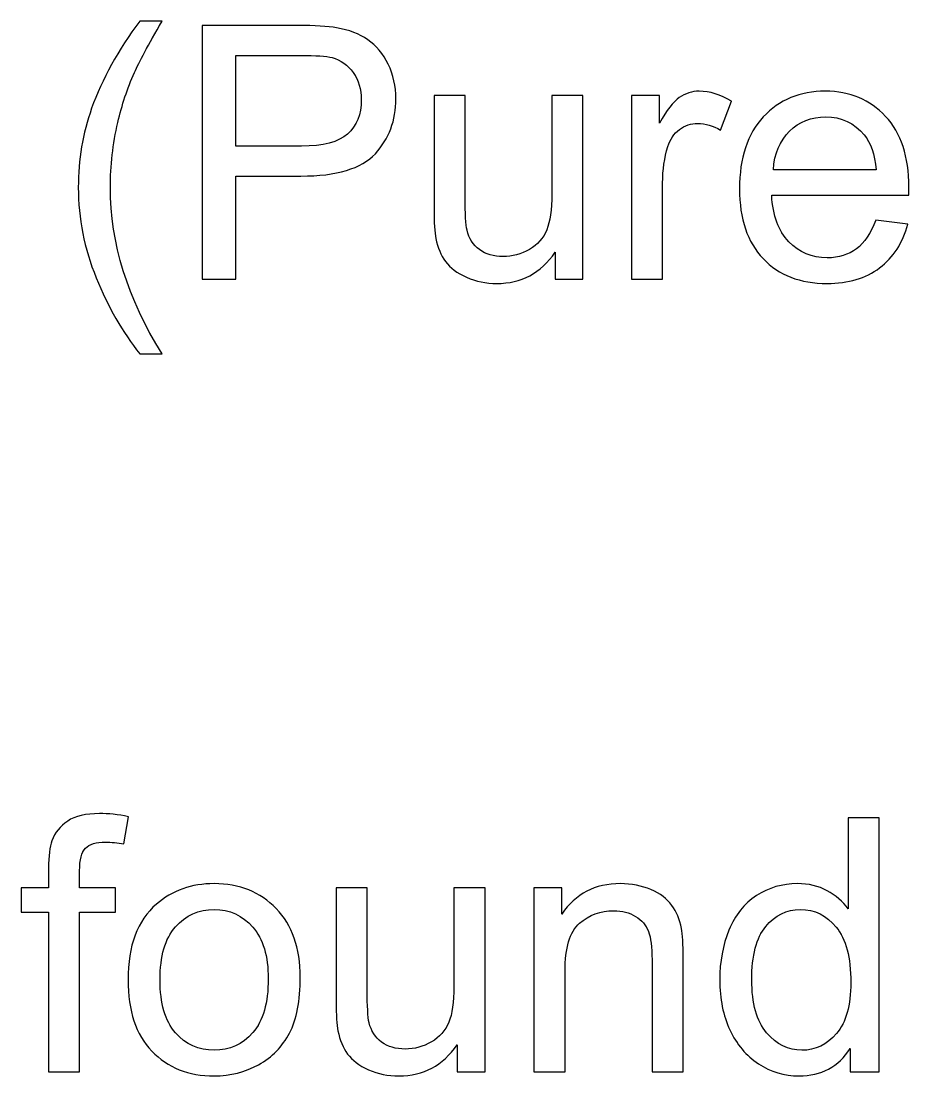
# Model space of a CAD drawing. Header units: inches. Extents: x -11.8 to 11.6, y -5.3 to 5.9.
# Drawn here: x 6.584 to 7.837, y 3.494 to 4.981 of the extents above; entities that cross this region are included whole.
import ezdxf

# ---------------------------------------------------------------- set-up
doc = ezdxf.new("R2010")
doc.units = ezdxf.units.IN
doc.header["$MEASUREMENT"] = 0
doc.layers.add('Layer 1', color=7, linetype='Continuous')

msp = doc.modelspace()

# ---------------------------------------------------------------- linework, layer by layer
at = {"layer": 'Layer 1', "color": 250}
for points, knots in [([(6.7519, 4.5119), (6.7276, 4.5425), (6.7071, 4.5783), (6.6904, 4.6193), (6.6904, 4.6193), (6.6736, 4.6604), (6.6652, 4.7028), (6.6652, 4.7468), (6.6652, 4.7468), (6.6652, 4.7856), (6.6715, 4.8227), (6.684, 4.8582), (6.684, 4.8582), (6.6987, 4.8993), (6.7213, 4.9403), (6.7519, 4.9812), (6.7519, 4.9812), (6.7519, 4.9812), (6.7834, 4.9812), (6.7834, 4.9812), (6.7834, 4.9812), (6.7637, 4.9473), (6.7507, 4.9232), (6.7444, 4.9087), (6.7444, 4.9087), (6.7344, 4.8862), (6.7266, 4.8627), (6.7209, 4.8383), (6.7209, 4.8383), (6.7139, 4.8079), (6.7104, 4.7773), (6.7104, 4.7466), (6.7104, 4.7466), (6.7104, 4.6682), (6.7347, 4.5901), (6.7834, 4.5119), (6.7834, 4.5119), (6.7834, 4.5119), (6.7519, 4.5119), (6.7519, 4.5119)], [0, 0, 0, 0, 0.090909, 0.090909, 0.090909, 0.090909, 0.181818, 0.181818, 0.181818, 0.181818, 0.272727, 0.272727, 0.272727, 0.272727, 0.363636, 0.363636, 0.363636, 0.363636, 0.454545, 0.454545, 0.454545, 0.454545, 0.545455, 0.545455, 0.545455, 0.545455, 0.636364, 0.636364, 0.636364, 0.636364, 0.727273, 0.727273, 0.727273, 0.727273, 0.818182, 0.818182, 0.818182, 0.818182, 1, 1, 1, 1]), ([(6.84, 4.6172), (6.84, 4.6172), (6.84, 4.9751), (6.84, 4.9751), (6.84, 4.9751), (6.84, 4.9751), (6.975, 4.9751), (6.975, 4.9751), (6.975, 4.9751), (6.9988, 4.9751), (7.017, 4.9739), (7.0295, 4.9717), (7.0295, 4.9717), (7.047, 4.9687), (7.0618, 4.9632), (7.0737, 4.9549), (7.0737, 4.9549), (7.0855, 4.9467), (7.0951, 4.9352), (7.1024, 4.9204), (7.1024, 4.9204), (7.1096, 4.9056), (7.1132, 4.8893), (7.1132, 4.8716), (7.1132, 4.8716), (7.1132, 4.8412), (7.1035, 4.8153), (7.0842, 4.7942), (7.0842, 4.7942), (7.0648, 4.7732), (7.0298, 4.7627), (6.9792, 4.7627), (6.9792, 4.7627), (6.9792, 4.7627), (6.8874, 4.7627), (6.8874, 4.7627), (6.8874, 4.7627), (6.8874, 4.7627), (6.8874, 4.6172), (6.8874, 4.6172), (6.8874, 4.6172), (6.8874, 4.6172), (6.84, 4.6172), (6.84, 4.6172)], [0, 0, 0, 0, 0.083333, 0.083333, 0.083333, 0.083333, 0.166667, 0.166667, 0.166667, 0.166667, 0.25, 0.25, 0.25, 0.25, 0.333333, 0.333333, 0.333333, 0.333333, 0.416667, 0.416667, 0.416667, 0.416667, 0.5, 0.5, 0.5, 0.5, 0.583333, 0.583333, 0.583333, 0.583333, 0.666667, 0.666667, 0.666667, 0.666667, 0.75, 0.75, 0.75, 0.75, 0.833333, 0.833333, 0.833333, 0.833333, 1, 1, 1, 1]), ([(6.8874, 4.8049), (6.8874, 4.8049), (6.98, 4.8049), (6.98, 4.8049), (6.98, 4.8049), (7.0105, 4.8049), (7.0323, 4.8106), (7.0451, 4.822), (7.0451, 4.822), (7.058, 4.8334), (7.0644, 4.8494), (7.0644, 4.8701), (7.0644, 4.8701), (7.0644, 4.8851), (7.0606, 4.8979), (7.053, 4.9086), (7.053, 4.9086), (7.0455, 4.9192), (7.0355, 4.9262), (7.0231, 4.9297), (7.0231, 4.9297), (7.0151, 4.9317), (7.0005, 4.9328), (6.979, 4.9328), (6.979, 4.9328), (6.979, 4.9328), (6.8874, 4.9328), (6.8874, 4.9328), (6.8874, 4.9328), (6.8874, 4.9328), (6.8874, 4.8049), (6.8874, 4.8049)], [0, 0, 0, 0, 0.111111, 0.111111, 0.111111, 0.111111, 0.222222, 0.222222, 0.222222, 0.222222, 0.333333, 0.333333, 0.333333, 0.333333, 0.444444, 0.444444, 0.444444, 0.444444, 0.555556, 0.555556, 0.555556, 0.555556, 0.666667, 0.666667, 0.666667, 0.666667, 0.777778, 0.777778, 0.777778, 0.777778, 1, 1, 1, 1]), ([(7.4455, 4.6172), (7.4455, 4.6172), (7.4455, 4.8764), (7.4455, 4.8764), (7.4455, 4.8764), (7.4455, 4.8764), (7.485, 4.8764), (7.485, 4.8764), (7.485, 4.8764), (7.485, 4.8764), (7.485, 4.8372), (7.485, 4.8372), (7.485, 4.8372), (7.4951, 4.8555), (7.5045, 4.8677), (7.513, 4.8735), (7.513, 4.8735), (7.5215, 4.8793), (7.531, 4.8823), (7.5412, 4.8823), (7.5412, 4.8823), (7.556, 4.8823), (7.571, 4.8776), (7.5864, 4.8682), (7.5864, 4.8682), (7.5864, 4.8682), (7.5712, 4.8273), (7.5712, 4.8273), (7.5712, 4.8273), (7.5605, 4.8337), (7.5498, 4.8369), (7.539, 4.8369), (7.539, 4.8369), (7.5294, 4.8369), (7.5208, 4.834), (7.5131, 4.8282), (7.5131, 4.8282), (7.5055, 4.8224), (7.5, 4.8144), (7.4968, 4.8042), (7.4968, 4.8042), (7.4919, 4.7886), (7.4895, 4.7715), (7.4895, 4.7529), (7.4895, 4.7529), (7.4895, 4.7529), (7.4895, 4.6172), (7.4895, 4.6172), (7.4895, 4.6172), (7.4895, 4.6172), (7.4455, 4.6172), (7.4455, 4.6172)], [0, 0, 0, 0, 0.071429, 0.071429, 0.071429, 0.071429, 0.142857, 0.142857, 0.142857, 0.142857, 0.214286, 0.214286, 0.214286, 0.214286, 0.285714, 0.285714, 0.285714, 0.285714, 0.357143, 0.357143, 0.357143, 0.357143, 0.428571, 0.428571, 0.428571, 0.428571, 0.5, 0.5, 0.5, 0.5, 0.571429, 0.571429, 0.571429, 0.571429, 0.642857, 0.642857, 0.642857, 0.642857, 0.714286, 0.714286, 0.714286, 0.714286, 0.785714, 0.785714, 0.785714, 0.785714, 0.857143, 0.857143, 0.857143, 0.857143, 1, 1, 1, 1]), ([(7.79, 4.7007), (7.79, 4.7007), (7.8354, 4.6951), (7.8354, 4.6951), (7.8354, 4.6951), (7.8282, 4.6685), (7.815, 4.6479), (7.7956, 4.6332), (7.7956, 4.6332), (7.7762, 4.6187), (7.7515, 4.6113), (7.7214, 4.6113), (7.7214, 4.6113), (7.6835, 4.6113), (7.6534, 4.623), (7.6312, 4.6463), (7.6312, 4.6463), (7.609, 4.6697), (7.5979, 4.7024), (7.5979, 4.7446), (7.5979, 4.7446), (7.5979, 4.7882), (7.6091, 4.8221), (7.6315, 4.8462), (7.6315, 4.8462), (7.654, 4.8702), (7.6831, 4.8823), (7.719, 4.8823), (7.719, 4.8823), (7.7536, 4.8823), (7.782, 4.8705), (7.8039, 4.8469), (7.8039, 4.8469), (7.8259, 4.8233), (7.8369, 4.7901), (7.8369, 4.7473), (7.8369, 4.7473), (7.8369, 4.7447), (7.8368, 4.7407), (7.8366, 4.7356), (7.8366, 4.7356), (7.8366, 4.7356), (7.6433, 4.7356), (7.6433, 4.7356), (7.6433, 4.7356), (7.6449, 4.7071), (7.653, 4.6852), (7.6675, 4.6702), (7.6675, 4.6702), (7.682, 4.655), (7.7, 4.6474), (7.7216, 4.6474), (7.7216, 4.6474), (7.7377, 4.6474), (7.7515, 4.6517), (7.7629, 4.6602), (7.7629, 4.6602), (7.7743, 4.6686), (7.7833, 4.6821), (7.79, 4.7007)], [0, 0, 0, 0, 0.0625, 0.0625, 0.0625, 0.0625, 0.125, 0.125, 0.125, 0.125, 0.1875, 0.1875, 0.1875, 0.1875, 0.25, 0.25, 0.25, 0.25, 0.3125, 0.3125, 0.3125, 0.3125, 0.375, 0.375, 0.375, 0.375, 0.4375, 0.4375, 0.4375, 0.4375, 0.5, 0.5, 0.5, 0.5, 0.5625, 0.5625, 0.5625, 0.5625, 0.625, 0.625, 0.625, 0.625, 0.6875, 0.6875, 0.6875, 0.6875, 0.75, 0.75, 0.75, 0.75, 0.8125, 0.8125, 0.8125, 0.8125, 0.875, 0.875, 0.875, 0.875, 1, 1, 1, 1]), ([(7.3379, 4.6172), (7.3379, 4.6172), (7.3379, 4.6552), (7.3379, 4.6552), (7.3379, 4.6552), (7.3176, 4.6259), (7.2902, 4.6113), (7.2555, 4.6113), (7.2555, 4.6113), (7.2403, 4.6113), (7.226, 4.6142), (7.2127, 4.6201), (7.2127, 4.6201), (7.1995, 4.6259), (7.1896, 4.6333), (7.1832, 4.6422), (7.1832, 4.6422), (7.1767, 4.6511), (7.1722, 4.6619), (7.1696, 4.6747), (7.1696, 4.6747), (7.1679, 4.6834), (7.167, 4.6971), (7.167, 4.7158), (7.167, 4.7158), (7.167, 4.7158), (7.167, 4.8764), (7.167, 4.8764), (7.167, 4.8764), (7.167, 4.8764), (7.2109, 4.8764), (7.2109, 4.8764), (7.2109, 4.8764), (7.2109, 4.8764), (7.2109, 4.7327), (7.2109, 4.7327), (7.2109, 4.7327), (7.2109, 4.7097), (7.2118, 4.6942), (7.2135, 4.6862), (7.2135, 4.6862), (7.2164, 4.6747), (7.2222, 4.6657), (7.2311, 4.659), (7.2311, 4.659), (7.2401, 4.6524), (7.2512, 4.6492), (7.2644, 4.6492), (7.2644, 4.6492), (7.2775, 4.6492), (7.2899, 4.6525), (7.3015, 4.6592), (7.3015, 4.6592), (7.313, 4.666), (7.3212, 4.6752), (7.326, 4.6868), (7.326, 4.6868), (7.3308, 4.6985), (7.3332, 4.7154), (7.3332, 4.7375), (7.3332, 4.7375), (7.3332, 4.7375), (7.3332, 4.8764), (7.3332, 4.8764), (7.3332, 4.8764), (7.3332, 4.8764), (7.3771, 4.8764), (7.3771, 4.8764), (7.3771, 4.8764), (7.3771, 4.8764), (7.3771, 4.6172), (7.3771, 4.6172), (7.3771, 4.6172), (7.3771, 4.6172), (7.3379, 4.6172), (7.3379, 4.6172)], [0, 0, 0, 0, 0.05, 0.05, 0.05, 0.05, 0.1, 0.1, 0.1, 0.1, 0.15, 0.15, 0.15, 0.15, 0.2, 0.2, 0.2, 0.2, 0.25, 0.25, 0.25, 0.25, 0.3, 0.3, 0.3, 0.3, 0.35, 0.35, 0.35, 0.35, 0.4, 0.4, 0.4, 0.4, 0.45, 0.45, 0.45, 0.45, 0.5, 0.5, 0.5, 0.5, 0.55, 0.55, 0.55, 0.55, 0.6, 0.6, 0.6, 0.6, 0.65, 0.65, 0.65, 0.65, 0.7, 0.7, 0.7, 0.7, 0.75, 0.75, 0.75, 0.75, 0.8, 0.8, 0.8, 0.8, 0.85, 0.85, 0.85, 0.85, 0.9, 0.9, 0.9, 0.9, 1, 1, 1, 1]), ([(7.6457, 4.7717), (7.6457, 4.7717), (7.7905, 4.7717), (7.7905, 4.7717), (7.7905, 4.7717), (7.7885, 4.7935), (7.783, 4.8099), (7.7739, 4.8207), (7.7739, 4.8207), (7.7599, 4.8377), (7.7417, 4.8462), (7.7195, 4.8462), (7.7195, 4.8462), (7.6993, 4.8462), (7.6823, 4.8394), (7.6685, 4.8259), (7.6685, 4.8259), (7.6548, 4.8124), (7.6472, 4.7943), (7.6457, 4.7717)], [0, 0, 0, 0, 0.166667, 0.166667, 0.166667, 0.166667, 0.333333, 0.333333, 0.333333, 0.333333, 0.5, 0.5, 0.5, 0.5, 0.666667, 0.666667, 0.666667, 0.666667, 1, 1, 1, 1]), ([(6.6232, 3.5), (6.6232, 3.5), (6.6232, 3.7251), (6.6232, 3.7251), (6.6232, 3.7251), (6.6232, 3.7251), (6.5845, 3.7251), (6.5845, 3.7251), (6.5845, 3.7251), (6.5845, 3.7251), (6.5845, 3.7593), (6.5845, 3.7593), (6.5845, 3.7593), (6.5845, 3.7593), (6.6232, 3.7593), (6.6232, 3.7593), (6.6232, 3.7593), (6.6232, 3.7593), (6.6232, 3.7868), (6.6232, 3.7868), (6.6232, 3.7868), (6.6232, 3.8043), (6.6248, 3.8173), (6.6279, 3.8257), (6.6279, 3.8257), (6.6321, 3.8371), (6.6396, 3.8463), (6.6502, 3.8534), (6.6502, 3.8534), (6.6609, 3.8605), (6.6758, 3.864), (6.6951, 3.864), (6.6951, 3.864), (6.7074, 3.864), (6.7211, 3.8626), (6.7361, 3.8596), (6.7361, 3.8596), (6.7361, 3.8596), (6.7295, 3.8213), (6.7295, 3.8213), (6.7295, 3.8213), (6.7204, 3.8229), (6.7117, 3.8238), (6.7036, 3.8238), (6.7036, 3.8238), (6.6902, 3.8238), (6.6808, 3.8209), (6.6753, 3.8152), (6.6753, 3.8152), (6.6697, 3.8095), (6.667, 3.7988), (6.667, 3.7832), (6.667, 3.7832), (6.667, 3.7832), (6.667, 3.7593), (6.667, 3.7593), (6.667, 3.7593), (6.667, 3.7593), (6.7175, 3.7593), (6.7175, 3.7593), (6.7175, 3.7593), (6.7175, 3.7593), (6.7175, 3.7251), (6.7175, 3.7251), (6.7175, 3.7251), (6.7175, 3.7251), (6.667, 3.7251), (6.667, 3.7251), (6.667, 3.7251), (6.667, 3.7251), (6.667, 3.5), (6.667, 3.5), (6.667, 3.5), (6.667, 3.5), (6.6232, 3.5), (6.6232, 3.5)], [0, 0, 0, 0, 0.05, 0.05, 0.05, 0.05, 0.1, 0.1, 0.1, 0.1, 0.15, 0.15, 0.15, 0.15, 0.2, 0.2, 0.2, 0.2, 0.25, 0.25, 0.25, 0.25, 0.3, 0.3, 0.3, 0.3, 0.35, 0.35, 0.35, 0.35, 0.4, 0.4, 0.4, 0.4, 0.45, 0.45, 0.45, 0.45, 0.5, 0.5, 0.5, 0.5, 0.55, 0.55, 0.55, 0.55, 0.6, 0.6, 0.6, 0.6, 0.65, 0.65, 0.65, 0.65, 0.7, 0.7, 0.7, 0.7, 0.75, 0.75, 0.75, 0.75, 0.8, 0.8, 0.8, 0.8, 0.85, 0.85, 0.85, 0.85, 0.9, 0.9, 0.9, 0.9, 1, 1, 1, 1]), ([(7.7541, 3.5), (7.7541, 3.5), (7.7541, 3.5328), (7.7541, 3.5328), (7.7541, 3.5328), (7.7377, 3.507), (7.7135, 3.4942), (7.6816, 3.4942), (7.6816, 3.4942), (7.661, 3.4942), (7.642, 3.4998), (7.6246, 3.5113), (7.6246, 3.5113), (7.6073, 3.5226), (7.5939, 3.5385), (7.5843, 3.559), (7.5843, 3.559), (7.5748, 3.5794), (7.57, 3.6028), (7.57, 3.6294), (7.57, 3.6294), (7.57, 3.6553), (7.5744, 3.6788), (7.583, 3.6998), (7.583, 3.6998), (7.5916, 3.7209), (7.6045, 3.7371), (7.6218, 3.7483), (7.6218, 3.7483), (7.639, 3.7595), (7.6584, 3.7652), (7.6797, 3.7652), (7.6797, 3.7652), (7.6953, 3.7652), (7.7092, 3.7618), (7.7214, 3.7553), (7.7214, 3.7553), (7.7336, 3.7487), (7.7435, 3.7401), (7.7512, 3.7295), (7.7512, 3.7295), (7.7512, 3.7295), (7.7512, 3.8579), (7.7512, 3.8579), (7.7512, 3.8579), (7.7512, 3.8579), (7.7949, 3.8579), (7.7949, 3.8579), (7.7949, 3.8579), (7.7949, 3.8579), (7.7949, 3.5), (7.7949, 3.5), (7.7949, 3.5), (7.7949, 3.5), (7.7541, 3.5), (7.7541, 3.5)], [0, 0, 0, 0, 0.066667, 0.066667, 0.066667, 0.066667, 0.133333, 0.133333, 0.133333, 0.133333, 0.2, 0.2, 0.2, 0.2, 0.266667, 0.266667, 0.266667, 0.266667, 0.333333, 0.333333, 0.333333, 0.333333, 0.4, 0.4, 0.4, 0.4, 0.466667, 0.466667, 0.466667, 0.466667, 0.533333, 0.533333, 0.533333, 0.533333, 0.6, 0.6, 0.6, 0.6, 0.666667, 0.666667, 0.666667, 0.666667, 0.733333, 0.733333, 0.733333, 0.733333, 0.8, 0.8, 0.8, 0.8, 0.866667, 0.866667, 0.866667, 0.866667, 1, 1, 1, 1]), ([(6.7353, 3.6297), (6.7353, 3.6777), (6.7486, 3.7133), (6.7754, 3.7363), (6.7754, 3.7363), (6.7976, 3.7555), (6.8248, 3.7652), (6.8569, 3.7652), (6.8569, 3.7652), (6.8926, 3.7652), (6.9217, 3.7535), (6.9443, 3.7301), (6.9443, 3.7301), (6.967, 3.7068), (6.9782, 3.6745), (6.9782, 3.6333), (6.9782, 3.6333), (6.9782, 3.5999), (6.9732, 3.5737), (6.9632, 3.5546), (6.9632, 3.5546), (6.9532, 3.5354), (6.9386, 3.5206), (6.9196, 3.51), (6.9196, 3.51), (6.9004, 3.4994), (6.8796, 3.4942), (6.8569, 3.4942), (6.8569, 3.4942), (6.8206, 3.4942), (6.7913, 3.5058), (6.7689, 3.5291), (6.7689, 3.5291), (6.7465, 3.5523), (6.7353, 3.5858), (6.7353, 3.6297)], [0, 0, 0, 0, 0.1, 0.1, 0.1, 0.1, 0.2, 0.2, 0.2, 0.2, 0.3, 0.3, 0.3, 0.3, 0.4, 0.4, 0.4, 0.4, 0.5, 0.5, 0.5, 0.5, 0.6, 0.6, 0.6, 0.6, 0.7, 0.7, 0.7, 0.7, 0.8, 0.8, 0.8, 0.8, 1, 1, 1, 1]), ([(7.3079, 3.5), (7.3079, 3.5), (7.3079, 3.7593), (7.3079, 3.7593), (7.3079, 3.7593), (7.3079, 3.7593), (7.3474, 3.7593), (7.3474, 3.7593), (7.3474, 3.7593), (7.3474, 3.7593), (7.3474, 3.7224), (7.3474, 3.7224), (7.3474, 3.7224), (7.3665, 3.7509), (7.394, 3.7652), (7.4299, 3.7652), (7.4299, 3.7652), (7.4455, 3.7652), (7.4599, 3.7623), (7.473, 3.7568), (7.473, 3.7568), (7.4861, 3.7511), (7.4959, 3.7438), (7.5024, 3.7346), (7.5024, 3.7346), (7.509, 3.7255), (7.5135, 3.7147), (7.5161, 3.7022), (7.5161, 3.7022), (7.5177, 3.694), (7.5185, 3.6798), (7.5185, 3.6594), (7.5185, 3.6594), (7.5185, 3.6594), (7.5185, 3.5), (7.5185, 3.5), (7.5185, 3.5), (7.5185, 3.5), (7.4745, 3.5), (7.4745, 3.5), (7.4745, 3.5), (7.4745, 3.5), (7.4745, 3.6578), (7.4745, 3.6578), (7.4745, 3.6578), (7.4745, 3.6756), (7.4729, 3.689), (7.4695, 3.6979), (7.4695, 3.6979), (7.466, 3.7068), (7.46, 3.7138), (7.4513, 3.7191), (7.4513, 3.7191), (7.4425, 3.7244), (7.4324, 3.7271), (7.4206, 3.7271), (7.4206, 3.7271), (7.4019, 3.7271), (7.3858, 3.7211), (7.3721, 3.7093), (7.3721, 3.7093), (7.3585, 3.6973), (7.3518, 3.6748), (7.3518, 3.6416), (7.3518, 3.6416), (7.3518, 3.6416), (7.3518, 3.5), (7.3518, 3.5), (7.3518, 3.5), (7.3518, 3.5), (7.3079, 3.5), (7.3079, 3.5)], [0, 0, 0, 0, 0.052632, 0.052632, 0.052632, 0.052632, 0.105263, 0.105263, 0.105263, 0.105263, 0.157895, 0.157895, 0.157895, 0.157895, 0.210526, 0.210526, 0.210526, 0.210526, 0.263158, 0.263158, 0.263158, 0.263158, 0.315789, 0.315789, 0.315789, 0.315789, 0.368421, 0.368421, 0.368421, 0.368421, 0.421053, 0.421053, 0.421053, 0.421053, 0.473684, 0.473684, 0.473684, 0.473684, 0.526316, 0.526316, 0.526316, 0.526316, 0.578947, 0.578947, 0.578947, 0.578947, 0.631579, 0.631579, 0.631579, 0.631579, 0.684211, 0.684211, 0.684211, 0.684211, 0.736842, 0.736842, 0.736842, 0.736842, 0.789474, 0.789474, 0.789474, 0.789474, 0.842105, 0.842105, 0.842105, 0.842105, 0.894737, 0.894737, 0.894737, 0.894737, 1, 1, 1, 1]), ([(7.1997, 3.5), (7.1997, 3.5), (7.1997, 3.5381), (7.1997, 3.5381), (7.1997, 3.5381), (7.1795, 3.5088), (7.1521, 3.4942), (7.1174, 3.4942), (7.1174, 3.4942), (7.1021, 3.4942), (7.0878, 3.4971), (7.0746, 3.5029), (7.0746, 3.5029), (7.0613, 3.5088), (7.0515, 3.5162), (7.0451, 3.525), (7.0451, 3.525), (7.0386, 3.5339), (7.0341, 3.5448), (7.0315, 3.5576), (7.0315, 3.5576), (7.0297, 3.5663), (7.0288, 3.5799), (7.0288, 3.5987), (7.0288, 3.5987), (7.0288, 3.5987), (7.0288, 3.7593), (7.0288, 3.7593), (7.0288, 3.7593), (7.0288, 3.7593), (7.0727, 3.7593), (7.0727, 3.7593), (7.0727, 3.7593), (7.0727, 3.7593), (7.0727, 3.6155), (7.0727, 3.6155), (7.0727, 3.6155), (7.0727, 3.5925), (7.0736, 3.5771), (7.0754, 3.5691), (7.0754, 3.5691), (7.0782, 3.5575), (7.0841, 3.5485), (7.093, 3.5418), (7.093, 3.5418), (7.102, 3.5353), (7.1131, 3.532), (7.1262, 3.532), (7.1262, 3.532), (7.1394, 3.532), (7.1517, 3.5353), (7.1633, 3.5421), (7.1633, 3.5421), (7.1749, 3.5488), (7.1831, 3.5581), (7.1878, 3.5697), (7.1878, 3.5697), (7.1926, 3.5813), (7.1951, 3.5983), (7.1951, 3.6203), (7.1951, 3.6203), (7.1951, 3.6203), (7.1951, 3.7593), (7.1951, 3.7593), (7.1951, 3.7593), (7.1951, 3.7593), (7.239, 3.7593), (7.239, 3.7593), (7.239, 3.7593), (7.239, 3.7593), (7.239, 3.5), (7.239, 3.5), (7.239, 3.5), (7.239, 3.5), (7.1997, 3.5), (7.1997, 3.5)], [0, 0, 0, 0, 0.05, 0.05, 0.05, 0.05, 0.1, 0.1, 0.1, 0.1, 0.15, 0.15, 0.15, 0.15, 0.2, 0.2, 0.2, 0.2, 0.25, 0.25, 0.25, 0.25, 0.3, 0.3, 0.3, 0.3, 0.35, 0.35, 0.35, 0.35, 0.4, 0.4, 0.4, 0.4, 0.45, 0.45, 0.45, 0.45, 0.5, 0.5, 0.5, 0.5, 0.55, 0.55, 0.55, 0.55, 0.6, 0.6, 0.6, 0.6, 0.65, 0.65, 0.65, 0.65, 0.7, 0.7, 0.7, 0.7, 0.75, 0.75, 0.75, 0.75, 0.8, 0.8, 0.8, 0.8, 0.85, 0.85, 0.85, 0.85, 0.9, 0.9, 0.9, 0.9, 1, 1, 1, 1]), ([(6.7805, 3.6297), (6.7805, 3.5964), (6.7877, 3.5716), (6.8022, 3.5551), (6.8022, 3.5551), (6.8167, 3.5385), (6.835, 3.5303), (6.8569, 3.5303), (6.8569, 3.5303), (6.8787, 3.5303), (6.8969, 3.5386), (6.9114, 3.5552), (6.9114, 3.5552), (6.9258, 3.5718), (6.9331, 3.5971), (6.9331, 3.6311), (6.9331, 3.6311), (6.9331, 3.6632), (6.9258, 3.6875), (6.9112, 3.704), (6.9112, 3.704), (6.8966, 3.7205), (6.8786, 3.7288), (6.8569, 3.7288), (6.8569, 3.7288), (6.835, 3.7288), (6.8167, 3.7205), (6.8022, 3.7041), (6.8022, 3.7041), (6.7877, 3.6877), (6.7805, 3.6628), (6.7805, 3.6297)], [0, 0, 0, 0, 0.111111, 0.111111, 0.111111, 0.111111, 0.222222, 0.222222, 0.222222, 0.222222, 0.333333, 0.333333, 0.333333, 0.333333, 0.444444, 0.444444, 0.444444, 0.444444, 0.555556, 0.555556, 0.555556, 0.555556, 0.666667, 0.666667, 0.666667, 0.666667, 0.777778, 0.777778, 0.777778, 0.777778, 1, 1, 1, 1]), ([(7.6152, 3.6294), (7.6152, 3.5962), (7.6222, 3.5713), (7.6362, 3.5549), (7.6362, 3.5549), (7.6502, 3.5385), (7.6667, 3.5303), (7.6858, 3.5303), (7.6858, 3.5303), (7.705, 3.5303), (7.7213, 3.5382), (7.7347, 3.5538), (7.7347, 3.5538), (7.7481, 3.5695), (7.7549, 3.5935), (7.7549, 3.6258), (7.7549, 3.6258), (7.7549, 3.6613), (7.748, 3.6873), (7.7344, 3.7038), (7.7344, 3.7038), (7.7207, 3.7205), (7.7039, 3.7288), (7.6838, 3.7288), (7.6838, 3.7288), (7.6643, 3.7288), (7.648, 3.7208), (7.6349, 3.7048), (7.6349, 3.7048), (7.6218, 3.6889), (7.6152, 3.6638), (7.6152, 3.6294)], [0, 0, 0, 0, 0.111111, 0.111111, 0.111111, 0.111111, 0.222222, 0.222222, 0.222222, 0.222222, 0.333333, 0.333333, 0.333333, 0.333333, 0.444444, 0.444444, 0.444444, 0.444444, 0.555556, 0.555556, 0.555556, 0.555556, 0.666667, 0.666667, 0.666667, 0.666667, 0.777778, 0.777778, 0.777778, 0.777778, 1, 1, 1, 1])]:
    msp.add_open_spline(points, degree=3, knots=knots, dxfattribs=at)
at = {"layer": 'Layer 1', "color": 250, "lineweight": 9}
for points, knots in [([(6.7519, 4.5119), (6.7276, 4.5425), (6.7071, 4.5783), (6.6904, 4.6193), (6.6904, 4.6193), (6.6736, 4.6604), (6.6652, 4.7028), (6.6652, 4.7468), (6.6652, 4.7468), (6.6652, 4.7856), (6.6715, 4.8227), (6.684, 4.8582), (6.684, 4.8582), (6.6987, 4.8993), (6.7213, 4.9403), (6.7519, 4.9812), (6.7519, 4.9812), (6.7519, 4.9812), (6.7834, 4.9812), (6.7834, 4.9812), (6.7834, 4.9812), (6.7637, 4.9473), (6.7507, 4.9232), (6.7444, 4.9087), (6.7444, 4.9087), (6.7344, 4.8862), (6.7266, 4.8627), (6.7209, 4.8383), (6.7209, 4.8383), (6.7139, 4.8079), (6.7104, 4.7773), (6.7104, 4.7466), (6.7104, 4.7466), (6.7104, 4.6682), (6.7347, 4.5901), (6.7834, 4.5119), (6.7834, 4.5119), (6.7834, 4.5119), (6.7519, 4.5119), (6.7519, 4.5119)], [0, 0, 0, 0, 0.090909, 0.090909, 0.090909, 0.090909, 0.181818, 0.181818, 0.181818, 0.181818, 0.272727, 0.272727, 0.272727, 0.272727, 0.363636, 0.363636, 0.363636, 0.363636, 0.454545, 0.454545, 0.454545, 0.454545, 0.545455, 0.545455, 0.545455, 0.545455, 0.636364, 0.636364, 0.636364, 0.636364, 0.727273, 0.727273, 0.727273, 0.727273, 0.818182, 0.818182, 0.818182, 0.818182, 1, 1, 1, 1]), ([(6.84, 4.6172), (6.84, 4.6172), (6.84, 4.9751), (6.84, 4.9751), (6.84, 4.9751), (6.84, 4.9751), (6.975, 4.9751), (6.975, 4.9751), (6.975, 4.9751), (6.9988, 4.9751), (7.017, 4.9739), (7.0295, 4.9717), (7.0295, 4.9717), (7.047, 4.9687), (7.0618, 4.9632), (7.0737, 4.9549), (7.0737, 4.9549), (7.0855, 4.9467), (7.0951, 4.9352), (7.1024, 4.9204), (7.1024, 4.9204), (7.1096, 4.9056), (7.1132, 4.8893), (7.1132, 4.8716), (7.1132, 4.8716), (7.1132, 4.8412), (7.1035, 4.8153), (7.0842, 4.7942), (7.0842, 4.7942), (7.0648, 4.7732), (7.0298, 4.7627), (6.9792, 4.7627), (6.9792, 4.7627), (6.9792, 4.7627), (6.8874, 4.7627), (6.8874, 4.7627), (6.8874, 4.7627), (6.8874, 4.7627), (6.8874, 4.6172), (6.8874, 4.6172), (6.8874, 4.6172), (6.8874, 4.6172), (6.84, 4.6172), (6.84, 4.6172)], [0, 0, 0, 0, 0.083333, 0.083333, 0.083333, 0.083333, 0.166667, 0.166667, 0.166667, 0.166667, 0.25, 0.25, 0.25, 0.25, 0.333333, 0.333333, 0.333333, 0.333333, 0.416667, 0.416667, 0.416667, 0.416667, 0.5, 0.5, 0.5, 0.5, 0.583333, 0.583333, 0.583333, 0.583333, 0.666667, 0.666667, 0.666667, 0.666667, 0.75, 0.75, 0.75, 0.75, 0.833333, 0.833333, 0.833333, 0.833333, 1, 1, 1, 1]), ([(6.8874, 4.8049), (6.8874, 4.8049), (6.98, 4.8049), (6.98, 4.8049), (6.98, 4.8049), (7.0105, 4.8049), (7.0323, 4.8106), (7.0451, 4.822), (7.0451, 4.822), (7.058, 4.8334), (7.0644, 4.8494), (7.0644, 4.8701), (7.0644, 4.8701), (7.0644, 4.8851), (7.0606, 4.8979), (7.053, 4.9086), (7.053, 4.9086), (7.0455, 4.9192), (7.0355, 4.9262), (7.0231, 4.9297), (7.0231, 4.9297), (7.0151, 4.9317), (7.0005, 4.9328), (6.979, 4.9328), (6.979, 4.9328), (6.979, 4.9328), (6.8874, 4.9328), (6.8874, 4.9328), (6.8874, 4.9328), (6.8874, 4.9328), (6.8874, 4.8049), (6.8874, 4.8049)], [0, 0, 0, 0, 0.111111, 0.111111, 0.111111, 0.111111, 0.222222, 0.222222, 0.222222, 0.222222, 0.333333, 0.333333, 0.333333, 0.333333, 0.444444, 0.444444, 0.444444, 0.444444, 0.555556, 0.555556, 0.555556, 0.555556, 0.666667, 0.666667, 0.666667, 0.666667, 0.777778, 0.777778, 0.777778, 0.777778, 1, 1, 1, 1]), ([(7.4455, 4.6172), (7.4455, 4.6172), (7.4455, 4.8764), (7.4455, 4.8764), (7.4455, 4.8764), (7.4455, 4.8764), (7.485, 4.8764), (7.485, 4.8764), (7.485, 4.8764), (7.485, 4.8764), (7.485, 4.8372), (7.485, 4.8372), (7.485, 4.8372), (7.4951, 4.8555), (7.5045, 4.8677), (7.513, 4.8735), (7.513, 4.8735), (7.5215, 4.8793), (7.531, 4.8823), (7.5412, 4.8823), (7.5412, 4.8823), (7.556, 4.8823), (7.571, 4.8776), (7.5864, 4.8682), (7.5864, 4.8682), (7.5864, 4.8682), (7.5712, 4.8273), (7.5712, 4.8273), (7.5712, 4.8273), (7.5605, 4.8337), (7.5498, 4.8369), (7.539, 4.8369), (7.539, 4.8369), (7.5294, 4.8369), (7.5208, 4.834), (7.5131, 4.8282), (7.5131, 4.8282), (7.5055, 4.8224), (7.5, 4.8144), (7.4968, 4.8042), (7.4968, 4.8042), (7.4919, 4.7886), (7.4895, 4.7715), (7.4895, 4.7529), (7.4895, 4.7529), (7.4895, 4.7529), (7.4895, 4.6172), (7.4895, 4.6172), (7.4895, 4.6172), (7.4895, 4.6172), (7.4455, 4.6172), (7.4455, 4.6172)], [0, 0, 0, 0, 0.071429, 0.071429, 0.071429, 0.071429, 0.142857, 0.142857, 0.142857, 0.142857, 0.214286, 0.214286, 0.214286, 0.214286, 0.285714, 0.285714, 0.285714, 0.285714, 0.357143, 0.357143, 0.357143, 0.357143, 0.428571, 0.428571, 0.428571, 0.428571, 0.5, 0.5, 0.5, 0.5, 0.571429, 0.571429, 0.571429, 0.571429, 0.642857, 0.642857, 0.642857, 0.642857, 0.714286, 0.714286, 0.714286, 0.714286, 0.785714, 0.785714, 0.785714, 0.785714, 0.857143, 0.857143, 0.857143, 0.857143, 1, 1, 1, 1]), ([(7.79, 4.7007), (7.79, 4.7007), (7.8354, 4.6951), (7.8354, 4.6951), (7.8354, 4.6951), (7.8282, 4.6685), (7.815, 4.6479), (7.7956, 4.6332), (7.7956, 4.6332), (7.7762, 4.6187), (7.7515, 4.6113), (7.7214, 4.6113), (7.7214, 4.6113), (7.6835, 4.6113), (7.6534, 4.623), (7.6312, 4.6463), (7.6312, 4.6463), (7.609, 4.6697), (7.5979, 4.7024), (7.5979, 4.7446), (7.5979, 4.7446), (7.5979, 4.7882), (7.6091, 4.8221), (7.6315, 4.8462), (7.6315, 4.8462), (7.654, 4.8702), (7.6831, 4.8823), (7.719, 4.8823), (7.719, 4.8823), (7.7536, 4.8823), (7.782, 4.8705), (7.8039, 4.8469), (7.8039, 4.8469), (7.8259, 4.8233), (7.8369, 4.7901), (7.8369, 4.7473), (7.8369, 4.7473), (7.8369, 4.7447), (7.8368, 4.7407), (7.8366, 4.7356), (7.8366, 4.7356), (7.8366, 4.7356), (7.6433, 4.7356), (7.6433, 4.7356), (7.6433, 4.7356), (7.6449, 4.7071), (7.653, 4.6852), (7.6675, 4.6702), (7.6675, 4.6702), (7.682, 4.655), (7.7, 4.6474), (7.7216, 4.6474), (7.7216, 4.6474), (7.7377, 4.6474), (7.7515, 4.6517), (7.7629, 4.6602), (7.7629, 4.6602), (7.7743, 4.6686), (7.7833, 4.6821), (7.79, 4.7007)], [0, 0, 0, 0, 0.0625, 0.0625, 0.0625, 0.0625, 0.125, 0.125, 0.125, 0.125, 0.1875, 0.1875, 0.1875, 0.1875, 0.25, 0.25, 0.25, 0.25, 0.3125, 0.3125, 0.3125, 0.3125, 0.375, 0.375, 0.375, 0.375, 0.4375, 0.4375, 0.4375, 0.4375, 0.5, 0.5, 0.5, 0.5, 0.5625, 0.5625, 0.5625, 0.5625, 0.625, 0.625, 0.625, 0.625, 0.6875, 0.6875, 0.6875, 0.6875, 0.75, 0.75, 0.75, 0.75, 0.8125, 0.8125, 0.8125, 0.8125, 0.875, 0.875, 0.875, 0.875, 1, 1, 1, 1]), ([(7.3379, 4.6172), (7.3379, 4.6172), (7.3379, 4.6552), (7.3379, 4.6552), (7.3379, 4.6552), (7.3176, 4.6259), (7.2902, 4.6113), (7.2555, 4.6113), (7.2555, 4.6113), (7.2403, 4.6113), (7.226, 4.6142), (7.2127, 4.6201), (7.2127, 4.6201), (7.1995, 4.6259), (7.1896, 4.6333), (7.1832, 4.6422), (7.1832, 4.6422), (7.1767, 4.6511), (7.1722, 4.6619), (7.1696, 4.6747), (7.1696, 4.6747), (7.1679, 4.6834), (7.167, 4.6971), (7.167, 4.7158), (7.167, 4.7158), (7.167, 4.7158), (7.167, 4.8764), (7.167, 4.8764), (7.167, 4.8764), (7.167, 4.8764), (7.2109, 4.8764), (7.2109, 4.8764), (7.2109, 4.8764), (7.2109, 4.8764), (7.2109, 4.7327), (7.2109, 4.7327), (7.2109, 4.7327), (7.2109, 4.7097), (7.2118, 4.6942), (7.2135, 4.6862), (7.2135, 4.6862), (7.2164, 4.6747), (7.2222, 4.6657), (7.2311, 4.659), (7.2311, 4.659), (7.2401, 4.6524), (7.2512, 4.6492), (7.2644, 4.6492), (7.2644, 4.6492), (7.2775, 4.6492), (7.2899, 4.6525), (7.3015, 4.6592), (7.3015, 4.6592), (7.313, 4.666), (7.3212, 4.6752), (7.326, 4.6868), (7.326, 4.6868), (7.3308, 4.6985), (7.3332, 4.7154), (7.3332, 4.7375), (7.3332, 4.7375), (7.3332, 4.7375), (7.3332, 4.8764), (7.3332, 4.8764), (7.3332, 4.8764), (7.3332, 4.8764), (7.3771, 4.8764), (7.3771, 4.8764), (7.3771, 4.8764), (7.3771, 4.8764), (7.3771, 4.6172), (7.3771, 4.6172), (7.3771, 4.6172), (7.3771, 4.6172), (7.3379, 4.6172), (7.3379, 4.6172)], [0, 0, 0, 0, 0.05, 0.05, 0.05, 0.05, 0.1, 0.1, 0.1, 0.1, 0.15, 0.15, 0.15, 0.15, 0.2, 0.2, 0.2, 0.2, 0.25, 0.25, 0.25, 0.25, 0.3, 0.3, 0.3, 0.3, 0.35, 0.35, 0.35, 0.35, 0.4, 0.4, 0.4, 0.4, 0.45, 0.45, 0.45, 0.45, 0.5, 0.5, 0.5, 0.5, 0.55, 0.55, 0.55, 0.55, 0.6, 0.6, 0.6, 0.6, 0.65, 0.65, 0.65, 0.65, 0.7, 0.7, 0.7, 0.7, 0.75, 0.75, 0.75, 0.75, 0.8, 0.8, 0.8, 0.8, 0.85, 0.85, 0.85, 0.85, 0.9, 0.9, 0.9, 0.9, 1, 1, 1, 1]), ([(7.6457, 4.7717), (7.6457, 4.7717), (7.7905, 4.7717), (7.7905, 4.7717), (7.7905, 4.7717), (7.7885, 4.7935), (7.783, 4.8099), (7.7739, 4.8207), (7.7739, 4.8207), (7.7599, 4.8377), (7.7417, 4.8462), (7.7195, 4.8462), (7.7195, 4.8462), (7.6993, 4.8462), (7.6823, 4.8394), (7.6685, 4.8259), (7.6685, 4.8259), (7.6548, 4.8124), (7.6472, 4.7943), (7.6457, 4.7717)], [0, 0, 0, 0, 0.166667, 0.166667, 0.166667, 0.166667, 0.333333, 0.333333, 0.333333, 0.333333, 0.5, 0.5, 0.5, 0.5, 0.666667, 0.666667, 0.666667, 0.666667, 1, 1, 1, 1]), ([(6.6232, 3.5), (6.6232, 3.5), (6.6232, 3.7251), (6.6232, 3.7251), (6.6232, 3.7251), (6.6232, 3.7251), (6.5845, 3.7251), (6.5845, 3.7251), (6.5845, 3.7251), (6.5845, 3.7251), (6.5845, 3.7593), (6.5845, 3.7593), (6.5845, 3.7593), (6.5845, 3.7593), (6.6232, 3.7593), (6.6232, 3.7593), (6.6232, 3.7593), (6.6232, 3.7593), (6.6232, 3.7868), (6.6232, 3.7868), (6.6232, 3.7868), (6.6232, 3.8043), (6.6248, 3.8173), (6.6279, 3.8257), (6.6279, 3.8257), (6.6321, 3.8371), (6.6396, 3.8463), (6.6502, 3.8534), (6.6502, 3.8534), (6.6609, 3.8605), (6.6758, 3.864), (6.6951, 3.864), (6.6951, 3.864), (6.7074, 3.864), (6.7211, 3.8626), (6.7361, 3.8596), (6.7361, 3.8596), (6.7361, 3.8596), (6.7295, 3.8213), (6.7295, 3.8213), (6.7295, 3.8213), (6.7204, 3.8229), (6.7117, 3.8238), (6.7036, 3.8238), (6.7036, 3.8238), (6.6902, 3.8238), (6.6808, 3.8209), (6.6753, 3.8152), (6.6753, 3.8152), (6.6697, 3.8095), (6.667, 3.7988), (6.667, 3.7832), (6.667, 3.7832), (6.667, 3.7832), (6.667, 3.7593), (6.667, 3.7593), (6.667, 3.7593), (6.667, 3.7593), (6.7175, 3.7593), (6.7175, 3.7593), (6.7175, 3.7593), (6.7175, 3.7593), (6.7175, 3.7251), (6.7175, 3.7251), (6.7175, 3.7251), (6.7175, 3.7251), (6.667, 3.7251), (6.667, 3.7251), (6.667, 3.7251), (6.667, 3.7251), (6.667, 3.5), (6.667, 3.5), (6.667, 3.5), (6.667, 3.5), (6.6232, 3.5), (6.6232, 3.5)], [0, 0, 0, 0, 0.05, 0.05, 0.05, 0.05, 0.1, 0.1, 0.1, 0.1, 0.15, 0.15, 0.15, 0.15, 0.2, 0.2, 0.2, 0.2, 0.25, 0.25, 0.25, 0.25, 0.3, 0.3, 0.3, 0.3, 0.35, 0.35, 0.35, 0.35, 0.4, 0.4, 0.4, 0.4, 0.45, 0.45, 0.45, 0.45, 0.5, 0.5, 0.5, 0.5, 0.55, 0.55, 0.55, 0.55, 0.6, 0.6, 0.6, 0.6, 0.65, 0.65, 0.65, 0.65, 0.7, 0.7, 0.7, 0.7, 0.75, 0.75, 0.75, 0.75, 0.8, 0.8, 0.8, 0.8, 0.85, 0.85, 0.85, 0.85, 0.9, 0.9, 0.9, 0.9, 1, 1, 1, 1]), ([(7.7541, 3.5), (7.7541, 3.5), (7.7541, 3.5328), (7.7541, 3.5328), (7.7541, 3.5328), (7.7377, 3.507), (7.7135, 3.4942), (7.6816, 3.4942), (7.6816, 3.4942), (7.661, 3.4942), (7.642, 3.4998), (7.6246, 3.5113), (7.6246, 3.5113), (7.6073, 3.5226), (7.5939, 3.5385), (7.5843, 3.559), (7.5843, 3.559), (7.5748, 3.5794), (7.57, 3.6028), (7.57, 3.6294), (7.57, 3.6294), (7.57, 3.6553), (7.5744, 3.6788), (7.583, 3.6998), (7.583, 3.6998), (7.5916, 3.7209), (7.6045, 3.7371), (7.6218, 3.7483), (7.6218, 3.7483), (7.639, 3.7595), (7.6584, 3.7652), (7.6797, 3.7652), (7.6797, 3.7652), (7.6953, 3.7652), (7.7092, 3.7618), (7.7214, 3.7553), (7.7214, 3.7553), (7.7336, 3.7487), (7.7435, 3.7401), (7.7512, 3.7295), (7.7512, 3.7295), (7.7512, 3.7295), (7.7512, 3.8579), (7.7512, 3.8579), (7.7512, 3.8579), (7.7512, 3.8579), (7.7949, 3.8579), (7.7949, 3.8579), (7.7949, 3.8579), (7.7949, 3.8579), (7.7949, 3.5), (7.7949, 3.5), (7.7949, 3.5), (7.7949, 3.5), (7.7541, 3.5), (7.7541, 3.5)], [0, 0, 0, 0, 0.066667, 0.066667, 0.066667, 0.066667, 0.133333, 0.133333, 0.133333, 0.133333, 0.2, 0.2, 0.2, 0.2, 0.266667, 0.266667, 0.266667, 0.266667, 0.333333, 0.333333, 0.333333, 0.333333, 0.4, 0.4, 0.4, 0.4, 0.466667, 0.466667, 0.466667, 0.466667, 0.533333, 0.533333, 0.533333, 0.533333, 0.6, 0.6, 0.6, 0.6, 0.666667, 0.666667, 0.666667, 0.666667, 0.733333, 0.733333, 0.733333, 0.733333, 0.8, 0.8, 0.8, 0.8, 0.866667, 0.866667, 0.866667, 0.866667, 1, 1, 1, 1]), ([(6.7353, 3.6297), (6.7353, 3.6777), (6.7486, 3.7133), (6.7754, 3.7363), (6.7754, 3.7363), (6.7976, 3.7555), (6.8248, 3.7652), (6.8569, 3.7652), (6.8569, 3.7652), (6.8926, 3.7652), (6.9217, 3.7535), (6.9443, 3.7301), (6.9443, 3.7301), (6.967, 3.7068), (6.9782, 3.6745), (6.9782, 3.6333), (6.9782, 3.6333), (6.9782, 3.5999), (6.9732, 3.5737), (6.9632, 3.5546), (6.9632, 3.5546), (6.9532, 3.5354), (6.9386, 3.5206), (6.9196, 3.51), (6.9196, 3.51), (6.9004, 3.4994), (6.8796, 3.4942), (6.8569, 3.4942), (6.8569, 3.4942), (6.8206, 3.4942), (6.7913, 3.5058), (6.7689, 3.5291), (6.7689, 3.5291), (6.7465, 3.5523), (6.7353, 3.5858), (6.7353, 3.6297)], [0, 0, 0, 0, 0.1, 0.1, 0.1, 0.1, 0.2, 0.2, 0.2, 0.2, 0.3, 0.3, 0.3, 0.3, 0.4, 0.4, 0.4, 0.4, 0.5, 0.5, 0.5, 0.5, 0.6, 0.6, 0.6, 0.6, 0.7, 0.7, 0.7, 0.7, 0.8, 0.8, 0.8, 0.8, 1, 1, 1, 1]), ([(7.3079, 3.5), (7.3079, 3.5), (7.3079, 3.7593), (7.3079, 3.7593), (7.3079, 3.7593), (7.3079, 3.7593), (7.3474, 3.7593), (7.3474, 3.7593), (7.3474, 3.7593), (7.3474, 3.7593), (7.3474, 3.7224), (7.3474, 3.7224), (7.3474, 3.7224), (7.3665, 3.7509), (7.394, 3.7652), (7.4299, 3.7652), (7.4299, 3.7652), (7.4455, 3.7652), (7.4599, 3.7623), (7.473, 3.7568), (7.473, 3.7568), (7.4861, 3.7511), (7.4959, 3.7438), (7.5024, 3.7346), (7.5024, 3.7346), (7.509, 3.7255), (7.5135, 3.7147), (7.5161, 3.7022), (7.5161, 3.7022), (7.5177, 3.694), (7.5185, 3.6798), (7.5185, 3.6594), (7.5185, 3.6594), (7.5185, 3.6594), (7.5185, 3.5), (7.5185, 3.5), (7.5185, 3.5), (7.5185, 3.5), (7.4745, 3.5), (7.4745, 3.5), (7.4745, 3.5), (7.4745, 3.5), (7.4745, 3.6578), (7.4745, 3.6578), (7.4745, 3.6578), (7.4745, 3.6756), (7.4729, 3.689), (7.4695, 3.6979), (7.4695, 3.6979), (7.466, 3.7068), (7.46, 3.7138), (7.4513, 3.7191), (7.4513, 3.7191), (7.4425, 3.7244), (7.4324, 3.7271), (7.4206, 3.7271), (7.4206, 3.7271), (7.4019, 3.7271), (7.3858, 3.7211), (7.3721, 3.7093), (7.3721, 3.7093), (7.3585, 3.6973), (7.3518, 3.6748), (7.3518, 3.6416), (7.3518, 3.6416), (7.3518, 3.6416), (7.3518, 3.5), (7.3518, 3.5), (7.3518, 3.5), (7.3518, 3.5), (7.3079, 3.5), (7.3079, 3.5)], [0, 0, 0, 0, 0.052632, 0.052632, 0.052632, 0.052632, 0.105263, 0.105263, 0.105263, 0.105263, 0.157895, 0.157895, 0.157895, 0.157895, 0.210526, 0.210526, 0.210526, 0.210526, 0.263158, 0.263158, 0.263158, 0.263158, 0.315789, 0.315789, 0.315789, 0.315789, 0.368421, 0.368421, 0.368421, 0.368421, 0.421053, 0.421053, 0.421053, 0.421053, 0.473684, 0.473684, 0.473684, 0.473684, 0.526316, 0.526316, 0.526316, 0.526316, 0.578947, 0.578947, 0.578947, 0.578947, 0.631579, 0.631579, 0.631579, 0.631579, 0.684211, 0.684211, 0.684211, 0.684211, 0.736842, 0.736842, 0.736842, 0.736842, 0.789474, 0.789474, 0.789474, 0.789474, 0.842105, 0.842105, 0.842105, 0.842105, 0.894737, 0.894737, 0.894737, 0.894737, 1, 1, 1, 1]), ([(7.1997, 3.5), (7.1997, 3.5), (7.1997, 3.5381), (7.1997, 3.5381), (7.1997, 3.5381), (7.1795, 3.5088), (7.1521, 3.4942), (7.1174, 3.4942), (7.1174, 3.4942), (7.1021, 3.4942), (7.0878, 3.4971), (7.0746, 3.5029), (7.0746, 3.5029), (7.0613, 3.5088), (7.0515, 3.5162), (7.0451, 3.525), (7.0451, 3.525), (7.0386, 3.5339), (7.0341, 3.5448), (7.0315, 3.5576), (7.0315, 3.5576), (7.0297, 3.5663), (7.0288, 3.5799), (7.0288, 3.5987), (7.0288, 3.5987), (7.0288, 3.5987), (7.0288, 3.7593), (7.0288, 3.7593), (7.0288, 3.7593), (7.0288, 3.7593), (7.0727, 3.7593), (7.0727, 3.7593), (7.0727, 3.7593), (7.0727, 3.7593), (7.0727, 3.6155), (7.0727, 3.6155), (7.0727, 3.6155), (7.0727, 3.5925), (7.0736, 3.5771), (7.0754, 3.5691), (7.0754, 3.5691), (7.0782, 3.5575), (7.0841, 3.5485), (7.093, 3.5418), (7.093, 3.5418), (7.102, 3.5353), (7.1131, 3.532), (7.1262, 3.532), (7.1262, 3.532), (7.1394, 3.532), (7.1517, 3.5353), (7.1633, 3.5421), (7.1633, 3.5421), (7.1749, 3.5488), (7.1831, 3.5581), (7.1878, 3.5697), (7.1878, 3.5697), (7.1926, 3.5813), (7.1951, 3.5983), (7.1951, 3.6203), (7.1951, 3.6203), (7.1951, 3.6203), (7.1951, 3.7593), (7.1951, 3.7593), (7.1951, 3.7593), (7.1951, 3.7593), (7.239, 3.7593), (7.239, 3.7593), (7.239, 3.7593), (7.239, 3.7593), (7.239, 3.5), (7.239, 3.5), (7.239, 3.5), (7.239, 3.5), (7.1997, 3.5), (7.1997, 3.5)], [0, 0, 0, 0, 0.05, 0.05, 0.05, 0.05, 0.1, 0.1, 0.1, 0.1, 0.15, 0.15, 0.15, 0.15, 0.2, 0.2, 0.2, 0.2, 0.25, 0.25, 0.25, 0.25, 0.3, 0.3, 0.3, 0.3, 0.35, 0.35, 0.35, 0.35, 0.4, 0.4, 0.4, 0.4, 0.45, 0.45, 0.45, 0.45, 0.5, 0.5, 0.5, 0.5, 0.55, 0.55, 0.55, 0.55, 0.6, 0.6, 0.6, 0.6, 0.65, 0.65, 0.65, 0.65, 0.7, 0.7, 0.7, 0.7, 0.75, 0.75, 0.75, 0.75, 0.8, 0.8, 0.8, 0.8, 0.85, 0.85, 0.85, 0.85, 0.9, 0.9, 0.9, 0.9, 1, 1, 1, 1]), ([(6.7805, 3.6297), (6.7805, 3.5964), (6.7877, 3.5716), (6.8022, 3.5551), (6.8022, 3.5551), (6.8167, 3.5385), (6.835, 3.5303), (6.8569, 3.5303), (6.8569, 3.5303), (6.8787, 3.5303), (6.8969, 3.5386), (6.9114, 3.5552), (6.9114, 3.5552), (6.9258, 3.5718), (6.9331, 3.5971), (6.9331, 3.6311), (6.9331, 3.6311), (6.9331, 3.6632), (6.9258, 3.6875), (6.9112, 3.704), (6.9112, 3.704), (6.8966, 3.7205), (6.8786, 3.7288), (6.8569, 3.7288), (6.8569, 3.7288), (6.835, 3.7288), (6.8167, 3.7205), (6.8022, 3.7041), (6.8022, 3.7041), (6.7877, 3.6877), (6.7805, 3.6628), (6.7805, 3.6297)], [0, 0, 0, 0, 0.111111, 0.111111, 0.111111, 0.111111, 0.222222, 0.222222, 0.222222, 0.222222, 0.333333, 0.333333, 0.333333, 0.333333, 0.444444, 0.444444, 0.444444, 0.444444, 0.555556, 0.555556, 0.555556, 0.555556, 0.666667, 0.666667, 0.666667, 0.666667, 0.777778, 0.777778, 0.777778, 0.777778, 1, 1, 1, 1]), ([(7.6152, 3.6294), (7.6152, 3.5962), (7.6222, 3.5713), (7.6362, 3.5549), (7.6362, 3.5549), (7.6502, 3.5385), (7.6667, 3.5303), (7.6858, 3.5303), (7.6858, 3.5303), (7.705, 3.5303), (7.7213, 3.5382), (7.7347, 3.5538), (7.7347, 3.5538), (7.7481, 3.5695), (7.7549, 3.5935), (7.7549, 3.6258), (7.7549, 3.6258), (7.7549, 3.6613), (7.748, 3.6873), (7.7344, 3.7038), (7.7344, 3.7038), (7.7207, 3.7205), (7.7039, 3.7288), (7.6838, 3.7288), (7.6838, 3.7288), (7.6643, 3.7288), (7.648, 3.7208), (7.6349, 3.7048), (7.6349, 3.7048), (7.6218, 3.6889), (7.6152, 3.6638), (7.6152, 3.6294)], [0, 0, 0, 0, 0.111111, 0.111111, 0.111111, 0.111111, 0.222222, 0.222222, 0.222222, 0.222222, 0.333333, 0.333333, 0.333333, 0.333333, 0.444444, 0.444444, 0.444444, 0.444444, 0.555556, 0.555556, 0.555556, 0.555556, 0.666667, 0.666667, 0.666667, 0.666667, 0.777778, 0.777778, 0.777778, 0.777778, 1, 1, 1, 1])]:
    msp.add_open_spline(points, degree=3, knots=knots, dxfattribs=at)

doc.saveas('drawing.dxf')
